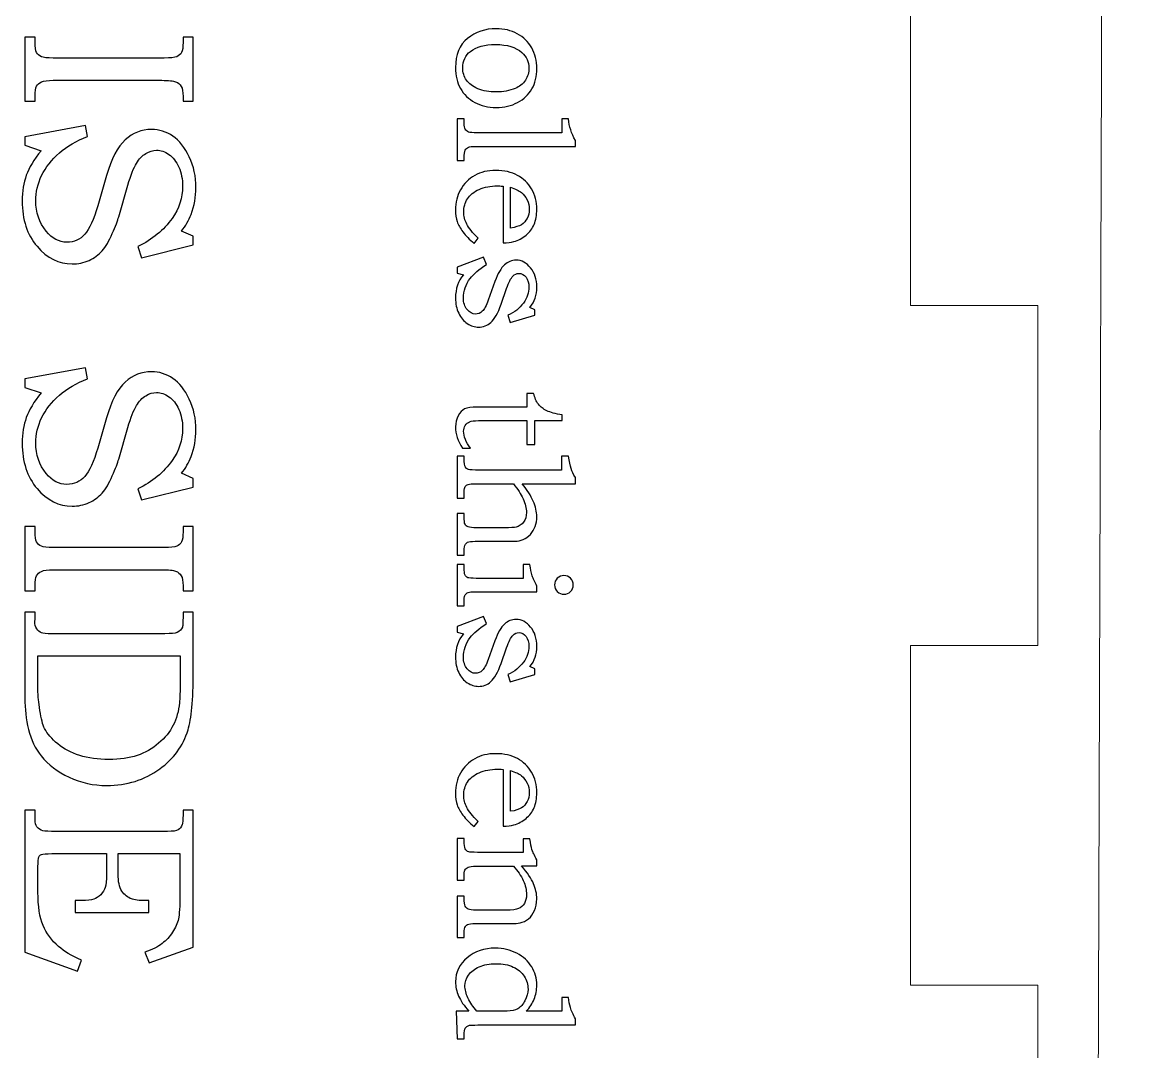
# Model space of a CAD drawing. Header units: inches. Extents: x -11.8 to 10.7, y -6 to 6.
# Drawn here: x 6.44 to 7.559, y -3.629 to -2.588 of the extents above; entities that cross this region are included whole.
import ezdxf

# ---------------------------------------------------------------- set-up
doc = ezdxf.new("R2010")
doc.units = ezdxf.units.IN
doc.header["$MEASUREMENT"] = 0
doc.layers.add('Layer 1', color=7, linetype='Continuous', plot=False)

msp = doc.modelspace()

# ---------------------------------------------------------------- linework, layer by layer
at = {"layer": 'Layer 1', "color": 250, "lineweight": 9}
msp.add_open_spline([(7.5593, 6), (7.5593, 6), (7.5207, -6), (7.5207, -6)], degree=3, dxfattribs=at)
at = {"layer": 'Layer 1', "lineweight": 9}
for points in [[(7.3383, -2.8744), (7.3383, -2.8744), (7.3383, -2.5309), (7.3383, -2.5309)], [(7.4671, -2.8744), (7.4671, -2.8744), (7.3383, -2.8744), (7.3383, -2.8744)], [(7.4671, -3.218), (7.4671, -3.218), (7.4671, -2.8744), (7.4671, -2.8744)], [(7.3383, -3.5616), (7.3383, -3.5616), (7.3383, -3.218), (7.3383, -3.218)], [(7.3383, -3.218), (7.3383, -3.218), (7.4671, -3.218), (7.4671, -3.218)], [(7.4671, -3.5616), (7.4671, -3.5616), (7.3383, -3.5616), (7.3383, -3.5616)], [(7.4671, -4.077), (7.4671, -4.077), (7.4671, -3.5616), (7.4671, -3.5616)]]:
    msp.add_open_spline(points, degree=3, dxfattribs=at)
at = {"layer": 'Layer 1', "color": 250}
for points, knots in [([(6.9606, -2.6346), (6.9606, -2.6425), (6.9589, -2.6494), (6.9556, -2.6552), (6.9523, -2.661), (6.9475, -2.6656), (6.9412, -2.6689), (6.9348, -2.6723), (6.9276, -2.674), (6.9195, -2.674), (6.9114, -2.674), (6.9042, -2.6722), (6.8979, -2.6688), (6.8915, -2.6654), (6.8867, -2.6607), (6.8834, -2.6548), (6.8801, -2.6489), (6.8784, -2.6418), (6.8784, -2.6336), (6.8784, -2.6205), (6.8825, -2.6107), (6.8906, -2.6041), (6.8988, -2.5976), (6.9084, -2.5943), (6.9195, -2.5943), (6.9275, -2.5943), (6.9346, -2.596), (6.9409, -2.5994), (6.9471, -2.6028), (6.952, -2.6076), (6.9554, -2.6137), (6.9588, -2.6199), (6.9606, -2.6268), (6.9606, -2.6346)], [0, 0, 0, 0, 0.090909, 0.090909, 0.090909, 0.181818, 0.181818, 0.181818, 0.272727, 0.272727, 0.272727, 0.363636, 0.363636, 0.363636, 0.454545, 0.454545, 0.454545, 0.545455, 0.545455, 0.545455, 0.636364, 0.636364, 0.636364, 0.727273, 0.727273, 0.727273, 0.818182, 0.818182, 0.818182, 0.909091, 0.909091, 0.909091, 1, 1, 1, 1]), ([(6.6132, -2.6027), (6.6132, -2.6027), (6.6132, -2.6677), (6.6132, -2.6677), (6.6132, -2.6677), (6.6029, -2.6677), (6.6029, -2.6677), (6.6029, -2.6677), (6.6029, -2.6627), (6.6029, -2.6627), (6.6029, -2.6581), (6.6023, -2.6546), (6.601, -2.6526), (6.5997, -2.6504), (6.5978, -2.6489), (6.5954, -2.6479), (6.593, -2.647), (6.5883, -2.6465), (6.5814, -2.6465), (6.5814, -2.6465), (6.4717, -2.6465), (6.4717, -2.6465), (6.4661, -2.6465), (6.4622, -2.647), (6.4598, -2.6481), (6.4575, -2.6491), (6.4558, -2.6506), (6.4548, -2.6525), (6.4537, -2.6544), (6.4532, -2.6578), (6.4532, -2.6627), (6.4532, -2.6627), (6.4532, -2.6677), (6.4532, -2.6677), (6.4532, -2.6677), (6.4429, -2.6677), (6.4429, -2.6677), (6.4429, -2.6677), (6.4429, -2.6027), (6.4429, -2.6027), (6.4429, -2.6027), (6.4532, -2.6027), (6.4532, -2.6027), (6.4532, -2.6027), (6.4532, -2.6081), (6.4532, -2.6081), (6.4532, -2.6129), (6.4537, -2.6163), (6.4548, -2.6183), (6.4559, -2.6203), (6.4575, -2.6217), (6.4596, -2.6226), (6.4617, -2.6235), (6.4657, -2.624), (6.4717, -2.624), (6.4717, -2.624), (6.5837, -2.624), (6.5837, -2.624), (6.59, -2.624), (6.5943, -2.6235), (6.5965, -2.6226), (6.5987, -2.6217), (6.6003, -2.6203), (6.6014, -2.6183), (6.6024, -2.6163), (6.6029, -2.6129), (6.6029, -2.6081), (6.6029, -2.6081), (6.6029, -2.6027), (6.6029, -2.6027), (6.6029, -2.6027), (6.6132, -2.6027), (6.6132, -2.6027)], [0, 0, 0, 0, 0.041667, 0.041667, 0.041667, 0.083333, 0.083333, 0.083333, 0.125, 0.125, 0.125, 0.166667, 0.166667, 0.166667, 0.208333, 0.208333, 0.208333, 0.25, 0.25, 0.25, 0.291667, 0.291667, 0.291667, 0.333333, 0.333333, 0.333333, 0.375, 0.375, 0.375, 0.416667, 0.416667, 0.416667, 0.458333, 0.458333, 0.458333, 0.5, 0.5, 0.5, 0.541667, 0.541667, 0.541667, 0.583333, 0.583333, 0.583333, 0.625, 0.625, 0.625, 0.666667, 0.666667, 0.666667, 0.708333, 0.708333, 0.708333, 0.75, 0.75, 0.75, 0.791667, 0.791667, 0.791667, 0.833333, 0.833333, 0.833333, 0.875, 0.875, 0.875, 0.916667, 0.916667, 0.916667, 0.958333, 0.958333, 0.958333, 1, 1, 1, 1]), ([(6.9527, -2.634), (6.9527, -2.6278), (6.9503, -2.6226), (6.9454, -2.6184), (6.9394, -2.613), (6.9306, -2.6103), (6.919, -2.6103), (6.9078, -2.6103), (6.8994, -2.6126), (6.8935, -2.6172), (6.8883, -2.6213), (6.8857, -2.6269), (6.8857, -2.634), (6.8857, -2.6386), (6.887, -2.6427), (6.8894, -2.6463), (6.8918, -2.6499), (6.8957, -2.6528), (6.901, -2.655), (6.9063, -2.6572), (6.9126, -2.6583), (6.9198, -2.6583), (6.9268, -2.6583), (6.9331, -2.6571), (6.9387, -2.6547), (6.9431, -2.6529), (6.9466, -2.6502), (6.949, -2.6465), (6.9515, -2.6428), (6.9527, -2.6386), (6.9527, -2.634)], [0, 0, 0, 0, 0.1, 0.1, 0.1, 0.2, 0.2, 0.2, 0.3, 0.3, 0.3, 0.4, 0.4, 0.4, 0.5, 0.5, 0.5, 0.6, 0.6, 0.6, 0.7, 0.7, 0.7, 0.8, 0.8, 0.8, 0.9, 0.9, 0.9, 1, 1, 1, 1]), ([(6.9859, -2.6856), (6.9859, -2.6856), (6.9927, -2.6856), (6.9927, -2.6856), (6.9933, -2.693), (6.9956, -2.7002), (6.9996, -2.7073), (6.9996, -2.7073), (6.9996, -2.7133), (6.9996, -2.7133), (6.9996, -2.7133), (6.8994, -2.7133), (6.8994, -2.7133), (6.8952, -2.7133), (6.8925, -2.7136), (6.8915, -2.7141), (6.8899, -2.7148), (6.8888, -2.7158), (6.8881, -2.7172), (6.8874, -2.7186), (6.8871, -2.7212), (6.8871, -2.725), (6.8871, -2.725), (6.8871, -2.7276), (6.8871, -2.7276), (6.8871, -2.7276), (6.8802, -2.7276), (6.8802, -2.7276), (6.8802, -2.7276), (6.8802, -2.6856), (6.8802, -2.6856), (6.8802, -2.6856), (6.8871, -2.6856), (6.8871, -2.6856), (6.8871, -2.6856), (6.8871, -2.6899), (6.8871, -2.6899), (6.8871, -2.6926), (6.8875, -2.6946), (6.8883, -2.6959), (6.8891, -2.6972), (6.8902, -2.6982), (6.8916, -2.6988), (6.893, -2.6993), (6.8958, -2.6996), (6.9001, -2.6996), (6.9001, -2.6996), (6.9859, -2.6996), (6.9859, -2.6996), (6.9859, -2.6996), (6.9859, -2.6856), (6.9859, -2.6856)], [0, 0, 0, 0, 0.058824, 0.058824, 0.058824, 0.117647, 0.117647, 0.117647, 0.176471, 0.176471, 0.176471, 0.235294, 0.235294, 0.235294, 0.294118, 0.294118, 0.294118, 0.352941, 0.352941, 0.352941, 0.411765, 0.411765, 0.411765, 0.470588, 0.470588, 0.470588, 0.529412, 0.529412, 0.529412, 0.588235, 0.588235, 0.588235, 0.647059, 0.647059, 0.647059, 0.705882, 0.705882, 0.705882, 0.764706, 0.764706, 0.764706, 0.823529, 0.823529, 0.823529, 0.882353, 0.882353, 0.882353, 0.941176, 0.941176, 0.941176, 1, 1, 1, 1]), ([(6.6132, -2.8041), (6.6132, -2.8041), (6.6132, -2.8129), (6.6132, -2.8129), (6.6132, -2.8129), (6.5607, -2.8259), (6.5607, -2.8259), (6.5607, -2.8259), (6.5572, -2.8147), (6.5572, -2.8147), (6.5718, -2.8075), (6.5834, -2.798), (6.5918, -2.7861), (6.5989, -2.7763), (6.6024, -2.7655), (6.6024, -2.7536), (6.6024, -2.7464), (6.6011, -2.74), (6.5986, -2.7343), (6.596, -2.7286), (6.5927, -2.7243), (6.5886, -2.7215), (6.5846, -2.7186), (6.5804, -2.7172), (6.5762, -2.7172), (6.5724, -2.7172), (6.5687, -2.7183), (6.5651, -2.7205), (6.5615, -2.7227), (6.5584, -2.726), (6.5557, -2.7305), (6.553, -2.735), (6.5501, -2.7424), (6.5471, -2.7526), (6.5471, -2.7526), (6.5379, -2.7845), (6.5379, -2.7845), (6.5368, -2.7884), (6.5346, -2.7941), (6.5313, -2.8015), (6.5281, -2.809), (6.5247, -2.8148), (6.521, -2.8189), (6.5174, -2.823), (6.513, -2.8263), (6.5078, -2.8286), (6.5025, -2.831), (6.4968, -2.8322), (6.4908, -2.8322), (6.4773, -2.8322), (6.4655, -2.8263), (6.4553, -2.8144), (6.4452, -2.8026), (6.4402, -2.7873), (6.4402, -2.7685), (6.4402, -2.7588), (6.4416, -2.7501), (6.4444, -2.7425), (6.4472, -2.7348), (6.4521, -2.7266), (6.4593, -2.7177), (6.4593, -2.7177), (6.4429, -2.7121), (6.4429, -2.7121), (6.4429, -2.7121), (6.4429, -2.7035), (6.4429, -2.7035), (6.4429, -2.7035), (6.5042, -2.6922), (6.5042, -2.6922), (6.5042, -2.6922), (6.5064, -2.7034), (6.5064, -2.7034), (6.4952, -2.7076), (6.4856, -2.7131), (6.4778, -2.72), (6.4699, -2.7269), (6.464, -2.7345), (6.4599, -2.7428), (6.4559, -2.7512), (6.4539, -2.7597), (6.4539, -2.7683), (6.4539, -2.7801), (6.4575, -2.7904), (6.4645, -2.7992), (6.4704, -2.8065), (6.4774, -2.8102), (6.4854, -2.8102), (6.4928, -2.8102), (6.4988, -2.8075), (6.5035, -2.8022), (6.5083, -2.7968), (6.5126, -2.7872), (6.5167, -2.7734), (6.5167, -2.7734), (6.5254, -2.7429), (6.5254, -2.7429), (6.5304, -2.7258), (6.5367, -2.7137), (6.5444, -2.7067), (6.5521, -2.6997), (6.561, -2.6962), (6.571, -2.6962), (6.5788, -2.6962), (6.586, -2.6985), (6.5926, -2.703), (6.5992, -2.7075), (6.6048, -2.7145), (6.6092, -2.724), (6.6137, -2.7334), (6.6159, -2.7438), (6.6159, -2.755), (6.6159, -2.7644), (6.6143, -2.7735), (6.611, -2.7821), (6.6087, -2.7882), (6.6055, -2.7938), (6.6012, -2.7989), (6.6012, -2.7989), (6.6132, -2.8041), (6.6132, -2.8041)], [0, 0, 0, 0, 0.025, 0.025, 0.025, 0.05, 0.05, 0.05, 0.075, 0.075, 0.075, 0.1, 0.1, 0.1, 0.125, 0.125, 0.125, 0.15, 0.15, 0.15, 0.175, 0.175, 0.175, 0.2, 0.2, 0.2, 0.225, 0.225, 0.225, 0.25, 0.25, 0.25, 0.275, 0.275, 0.275, 0.3, 0.3, 0.3, 0.325, 0.325, 0.325, 0.35, 0.35, 0.35, 0.375, 0.375, 0.375, 0.4, 0.4, 0.4, 0.425, 0.425, 0.425, 0.45, 0.45, 0.45, 0.475, 0.475, 0.475, 0.5, 0.5, 0.5, 0.525, 0.525, 0.525, 0.55, 0.55, 0.55, 0.575, 0.575, 0.575, 0.6, 0.6, 0.6, 0.625, 0.625, 0.625, 0.65, 0.65, 0.65, 0.675, 0.675, 0.675, 0.7, 0.7, 0.7, 0.725, 0.725, 0.725, 0.75, 0.75, 0.75, 0.775, 0.775, 0.775, 0.8, 0.8, 0.8, 0.825, 0.825, 0.825, 0.85, 0.85, 0.85, 0.875, 0.875, 0.875, 0.9, 0.9, 0.9, 0.925, 0.925, 0.925, 0.95, 0.95, 0.95, 0.975, 0.975, 0.975, 1, 1, 1, 1]), ([(6.9014, -2.8063), (6.9014, -2.8063), (6.8972, -2.8114), (6.8972, -2.8114), (6.8925, -2.8075), (6.8887, -2.8036), (6.8859, -2.7999), (6.8831, -2.7962), (6.8812, -2.7927), (6.8801, -2.7894), (6.879, -2.7861), (6.8784, -2.7822), (6.8784, -2.7778), (6.8784, -2.7698), (6.88, -2.763), (6.8833, -2.7574), (6.887, -2.751), (6.8919, -2.7461), (6.8979, -2.7427), (6.9039, -2.7393), (6.911, -2.7376), (6.9191, -2.7376), (6.9276, -2.7376), (6.935, -2.7393), (6.941, -2.7426), (6.9471, -2.7459), (6.9518, -2.7505), (6.9553, -2.7564), (6.9588, -2.7624), (6.9606, -2.7693), (6.9606, -2.7771), (6.9606, -2.7829), (6.9597, -2.7879), (6.9579, -2.7922), (6.9561, -2.7965), (6.9533, -2.8001), (6.9497, -2.8031), (6.9461, -2.8061), (6.9419, -2.8083), (6.9372, -2.8096), (6.9345, -2.8104), (6.9309, -2.8108), (6.9266, -2.8109), (6.9266, -2.8109), (6.9266, -2.7535), (6.9266, -2.7535), (6.9239, -2.7533), (6.9219, -2.7533), (6.9206, -2.7533), (6.9138, -2.7533), (6.9077, -2.7545), (6.9023, -2.7568), (6.897, -2.7592), (6.893, -2.7624), (6.8905, -2.7663), (6.888, -2.7702), (6.8867, -2.7747), (6.8867, -2.7797), (6.8867, -2.7839), (6.8877, -2.788), (6.8897, -2.7919), (6.8917, -2.7958), (6.8956, -2.8006), (6.9014, -2.8063)], [0, 0, 0, 0, 0.047619, 0.047619, 0.047619, 0.095238, 0.095238, 0.095238, 0.142857, 0.142857, 0.142857, 0.190476, 0.190476, 0.190476, 0.238095, 0.238095, 0.238095, 0.285714, 0.285714, 0.285714, 0.333333, 0.333333, 0.333333, 0.380952, 0.380952, 0.380952, 0.428571, 0.428571, 0.428571, 0.47619, 0.47619, 0.47619, 0.52381, 0.52381, 0.52381, 0.571429, 0.571429, 0.571429, 0.619048, 0.619048, 0.619048, 0.666667, 0.666667, 0.666667, 0.714286, 0.714286, 0.714286, 0.761905, 0.761905, 0.761905, 0.809524, 0.809524, 0.809524, 0.857143, 0.857143, 0.857143, 0.904762, 0.904762, 0.904762, 0.952381, 0.952381, 0.952381, 1, 1, 1, 1]), ([(6.9341, -2.7959), (6.939, -2.7951), (6.9427, -2.794), (6.9451, -2.7925), (6.9475, -2.791), (6.9494, -2.7889), (6.9508, -2.7861), (6.9522, -2.7834), (6.9529, -2.7803), (6.9529, -2.7769), (6.9529, -2.7735), (6.9522, -2.7703), (6.9508, -2.7673), (6.9494, -2.7643), (6.9474, -2.7619), (6.945, -2.7599), (6.9425, -2.7579), (6.9388, -2.7562), (6.9341, -2.7547), (6.9341, -2.7547), (6.9341, -2.7959), (6.9341, -2.7959)], [0, 0, 0, 0, 0.142857, 0.142857, 0.142857, 0.285714, 0.285714, 0.285714, 0.428571, 0.428571, 0.428571, 0.571429, 0.571429, 0.571429, 0.714286, 0.714286, 0.714286, 0.857143, 0.857143, 0.857143, 1, 1, 1, 1]), ([(6.9587, -2.8785), (6.9587, -2.8785), (6.9587, -2.8841), (6.9587, -2.8841), (6.9587, -2.8841), (6.9338, -2.8914), (6.9338, -2.8914), (6.9338, -2.8914), (6.9314, -2.8841), (6.9314, -2.8841), (6.938, -2.8812), (6.9432, -2.8771), (6.947, -2.8718), (6.9508, -2.8665), (6.9527, -2.8612), (6.9527, -2.8558), (6.9527, -2.8516), (6.9517, -2.8483), (6.9497, -2.8456), (6.9477, -2.8431), (6.9453, -2.8418), (6.9427, -2.8418), (6.9402, -2.8418), (6.9381, -2.8427), (6.9363, -2.8446), (6.9344, -2.8465), (6.9324, -2.8506), (6.93, -2.8571), (6.93, -2.8571), (6.9245, -2.873), (6.9245, -2.873), (6.9213, -2.8819), (6.9178, -2.888), (6.9142, -2.8913), (6.9106, -2.8945), (6.9064, -2.8961), (6.9017, -2.8961), (6.8978, -2.8961), (6.894, -2.8949), (6.8903, -2.8925), (6.8867, -2.8901), (6.8838, -2.8867), (6.8816, -2.8821), (6.8795, -2.8776), (6.8784, -2.8724), (6.8784, -2.8665), (6.8784, -2.8574), (6.881, -2.8496), (6.8863, -2.8431), (6.8863, -2.8431), (6.8802, -2.8414), (6.8802, -2.8414), (6.8802, -2.8414), (6.8802, -2.8356), (6.8802, -2.8356), (6.8802, -2.8356), (6.9068, -2.8254), (6.9068, -2.8254), (6.9068, -2.8254), (6.9097, -2.8328), (6.9097, -2.8328), (6.902, -2.8377), (6.8965, -2.8424), (6.8933, -2.8468), (6.8887, -2.8529), (6.8864, -2.8596), (6.8864, -2.8667), (6.8864, -2.8714), (6.8876, -2.8753), (6.8901, -2.8784), (6.8927, -2.8814), (6.8955, -2.8829), (6.8985, -2.8829), (6.9011, -2.8829), (6.9034, -2.882), (6.9055, -2.8801), (6.9075, -2.8781), (6.9095, -2.8744), (6.9115, -2.8688), (6.9115, -2.8688), (6.9183, -2.85), (6.9183, -2.85), (6.9212, -2.8419), (6.9244, -2.8363), (6.9279, -2.8331), (6.9313, -2.83), (6.9353, -2.8284), (6.9398, -2.8284), (6.9453, -2.8284), (6.9501, -2.831), (6.9543, -2.8361), (6.9585, -2.8412), (6.9606, -2.8477), (6.9606, -2.8556), (6.9606, -2.8597), (6.96, -2.8634), (6.959, -2.8667), (6.9579, -2.8699), (6.9561, -2.8731), (6.9537, -2.8763), (6.9537, -2.8763), (6.9587, -2.8785), (6.9587, -2.8785)], [0, 0, 0, 0, 0.029412, 0.029412, 0.029412, 0.058824, 0.058824, 0.058824, 0.088235, 0.088235, 0.088235, 0.117647, 0.117647, 0.117647, 0.147059, 0.147059, 0.147059, 0.176471, 0.176471, 0.176471, 0.205882, 0.205882, 0.205882, 0.235294, 0.235294, 0.235294, 0.264706, 0.264706, 0.264706, 0.294118, 0.294118, 0.294118, 0.323529, 0.323529, 0.323529, 0.352941, 0.352941, 0.352941, 0.382353, 0.382353, 0.382353, 0.411765, 0.411765, 0.411765, 0.441176, 0.441176, 0.441176, 0.470588, 0.470588, 0.470588, 0.5, 0.5, 0.5, 0.529412, 0.529412, 0.529412, 0.558824, 0.558824, 0.558824, 0.588235, 0.588235, 0.588235, 0.617647, 0.617647, 0.617647, 0.647059, 0.647059, 0.647059, 0.676471, 0.676471, 0.676471, 0.705882, 0.705882, 0.705882, 0.735294, 0.735294, 0.735294, 0.764706, 0.764706, 0.764706, 0.794118, 0.794118, 0.794118, 0.823529, 0.823529, 0.823529, 0.852941, 0.852941, 0.852941, 0.882353, 0.882353, 0.882353, 0.911765, 0.911765, 0.911765, 0.941176, 0.941176, 0.941176, 0.970588, 0.970588, 0.970588, 1, 1, 1, 1]), ([(6.6132, -3.0491), (6.6132, -3.0491), (6.6132, -3.0579), (6.6132, -3.0579), (6.6132, -3.0579), (6.5607, -3.0709), (6.5607, -3.0709), (6.5607, -3.0709), (6.5572, -3.0597), (6.5572, -3.0597), (6.5718, -3.0525), (6.5834, -3.043), (6.5918, -3.0311), (6.5989, -3.0213), (6.6024, -3.0105), (6.6024, -2.9986), (6.6024, -2.9914), (6.6011, -2.985), (6.5986, -2.9793), (6.596, -2.9736), (6.5927, -2.9693), (6.5886, -2.9665), (6.5846, -2.9636), (6.5804, -2.9622), (6.5762, -2.9622), (6.5724, -2.9622), (6.5687, -2.9633), (6.5651, -2.9655), (6.5615, -2.9677), (6.5584, -2.971), (6.5557, -2.9755), (6.553, -2.98), (6.5501, -2.9874), (6.5471, -2.9976), (6.5471, -2.9976), (6.5379, -3.0295), (6.5379, -3.0295), (6.5368, -3.0334), (6.5346, -3.0391), (6.5313, -3.0465), (6.5281, -3.054), (6.5247, -3.0598), (6.521, -3.0639), (6.5174, -3.068), (6.513, -3.0713), (6.5078, -3.0736), (6.5025, -3.076), (6.4968, -3.0772), (6.4908, -3.0772), (6.4773, -3.0772), (6.4655, -3.0713), (6.4553, -3.0594), (6.4452, -3.0476), (6.4402, -3.0323), (6.4402, -3.0135), (6.4402, -3.0038), (6.4416, -2.9951), (6.4444, -2.9875), (6.4472, -2.9798), (6.4521, -2.9716), (6.4593, -2.9627), (6.4593, -2.9627), (6.4429, -2.9571), (6.4429, -2.9571), (6.4429, -2.9571), (6.4429, -2.9485), (6.4429, -2.9485), (6.4429, -2.9485), (6.5042, -2.9372), (6.5042, -2.9372), (6.5042, -2.9372), (6.5064, -2.9484), (6.5064, -2.9484), (6.4952, -2.9526), (6.4856, -2.9581), (6.4778, -2.965), (6.4699, -2.9719), (6.464, -2.9795), (6.4599, -2.9878), (6.4559, -2.9962), (6.4539, -3.0047), (6.4539, -3.0133), (6.4539, -3.0251), (6.4575, -3.0354), (6.4645, -3.0442), (6.4704, -3.0515), (6.4774, -3.0552), (6.4854, -3.0552), (6.4928, -3.0552), (6.4988, -3.0525), (6.5035, -3.0472), (6.5083, -3.0418), (6.5126, -3.0322), (6.5167, -3.0184), (6.5167, -3.0184), (6.5254, -2.9879), (6.5254, -2.9879), (6.5304, -2.9708), (6.5367, -2.9587), (6.5444, -2.9517), (6.5521, -2.9447), (6.561, -2.9412), (6.571, -2.9412), (6.5788, -2.9412), (6.586, -2.9435), (6.5926, -2.948), (6.5992, -2.9525), (6.6048, -2.9595), (6.6092, -2.969), (6.6137, -2.9784), (6.6159, -2.9888), (6.6159, -3), (6.6159, -3.0094), (6.6143, -3.0185), (6.611, -3.0271), (6.6087, -3.0332), (6.6055, -3.0388), (6.6012, -3.0439), (6.6012, -3.0439), (6.6132, -3.0491), (6.6132, -3.0491)], [0, 0, 0, 0, 0.025, 0.025, 0.025, 0.05, 0.05, 0.05, 0.075, 0.075, 0.075, 0.1, 0.1, 0.1, 0.125, 0.125, 0.125, 0.15, 0.15, 0.15, 0.175, 0.175, 0.175, 0.2, 0.2, 0.2, 0.225, 0.225, 0.225, 0.25, 0.25, 0.25, 0.275, 0.275, 0.275, 0.3, 0.3, 0.3, 0.325, 0.325, 0.325, 0.35, 0.35, 0.35, 0.375, 0.375, 0.375, 0.4, 0.4, 0.4, 0.425, 0.425, 0.425, 0.45, 0.45, 0.45, 0.475, 0.475, 0.475, 0.5, 0.5, 0.5, 0.525, 0.525, 0.525, 0.55, 0.55, 0.55, 0.575, 0.575, 0.575, 0.6, 0.6, 0.6, 0.625, 0.625, 0.625, 0.65, 0.65, 0.65, 0.675, 0.675, 0.675, 0.7, 0.7, 0.7, 0.725, 0.725, 0.725, 0.75, 0.75, 0.75, 0.775, 0.775, 0.775, 0.8, 0.8, 0.8, 0.825, 0.825, 0.825, 0.85, 0.85, 0.85, 0.875, 0.875, 0.875, 0.9, 0.9, 0.9, 0.925, 0.925, 0.925, 0.95, 0.95, 0.95, 0.975, 0.975, 0.975, 1, 1, 1, 1]), ([(6.9864, -2.9849), (6.9864, -2.9849), (6.9864, -2.9907), (6.9864, -2.9907), (6.9864, -2.9907), (6.9587, -2.9907), (6.9587, -2.9907), (6.9587, -2.9907), (6.9587, -3.0149), (6.9587, -3.0149), (6.9587, -3.0149), (6.9506, -3.0149), (6.9506, -3.0149), (6.9506, -3.0149), (6.9506, -2.9907), (6.9506, -2.9907), (6.9506, -2.9907), (6.9016, -2.9907), (6.9016, -2.9907), (6.8974, -2.9907), (6.8945, -2.9911), (6.8926, -2.9918), (6.8909, -2.9926), (6.8894, -2.9938), (6.8883, -2.9956), (6.8871, -2.9973), (6.8866, -2.9993), (6.8866, -3.0015), (6.8866, -3.0066), (6.8889, -3.0123), (6.8936, -3.0186), (6.8936, -3.0186), (6.8856, -3.0186), (6.8856, -3.0186), (6.8808, -3.0115), (6.8784, -3.0042), (6.8784, -2.997), (6.8784, -2.9928), (6.8793, -2.9891), (6.8811, -2.9858), (6.883, -2.9824), (6.8852, -2.9801), (6.8876, -2.9789), (6.8901, -2.9777), (6.8945, -2.9771), (6.9006, -2.9771), (6.9006, -2.9771), (6.9506, -2.9771), (6.9506, -2.9771), (6.9506, -2.9771), (6.9506, -2.9631), (6.9506, -2.9631), (6.9506, -2.9631), (6.9574, -2.9631), (6.9574, -2.9631), (6.9585, -2.9676), (6.9601, -2.9712), (6.9622, -2.974), (6.9644, -2.9768), (6.9672, -2.979), (6.9707, -2.9807), (6.9742, -2.9824), (6.9794, -2.9838), (6.9864, -2.9849)], [0, 0, 0, 0, 0.047619, 0.047619, 0.047619, 0.095238, 0.095238, 0.095238, 0.142857, 0.142857, 0.142857, 0.190476, 0.190476, 0.190476, 0.238095, 0.238095, 0.238095, 0.285714, 0.285714, 0.285714, 0.333333, 0.333333, 0.333333, 0.380952, 0.380952, 0.380952, 0.428571, 0.428571, 0.428571, 0.47619, 0.47619, 0.47619, 0.52381, 0.52381, 0.52381, 0.571429, 0.571429, 0.571429, 0.619048, 0.619048, 0.619048, 0.666667, 0.666667, 0.666667, 0.714286, 0.714286, 0.714286, 0.761905, 0.761905, 0.761905, 0.809524, 0.809524, 0.809524, 0.857143, 0.857143, 0.857143, 0.904762, 0.904762, 0.904762, 0.952381, 0.952381, 0.952381, 1, 1, 1, 1]), ([(6.9857, -3.0267), (6.9857, -3.0267), (6.9927, -3.0267), (6.9927, -3.0267), (6.9934, -3.032), (6.9943, -3.0361), (6.9952, -3.0391), (6.9961, -3.042), (6.9976, -3.0451), (6.9996, -3.0483), (6.9996, -3.0483), (6.9996, -3.0547), (6.9996, -3.0547), (6.9996, -3.0547), (6.9458, -3.0547), (6.9458, -3.0547), (6.9509, -3.0608), (6.9546, -3.0666), (6.957, -3.0721), (6.9594, -3.0776), (6.9606, -3.0828), (6.9606, -3.0878), (6.9606, -3.095), (6.9584, -3.101), (6.9541, -3.1057), (6.9497, -3.1104), (6.9445, -3.1127), (6.9383, -3.1127), (6.9383, -3.1127), (6.8984, -3.1127), (6.8984, -3.1127), (6.8944, -3.1127), (6.8918, -3.113), (6.8906, -3.1136), (6.8894, -3.1143), (6.8885, -3.1153), (6.8879, -3.1168), (6.8873, -3.1183), (6.8871, -3.1216), (6.8871, -3.1267), (6.8871, -3.1267), (6.8802, -3.1267), (6.8802, -3.1267), (6.8802, -3.1267), (6.8802, -3.0845), (6.8802, -3.0845), (6.8802, -3.0845), (6.8871, -3.0845), (6.8871, -3.0845), (6.8871, -3.0845), (6.8871, -3.0876), (6.8871, -3.0876), (6.8871, -3.0916), (6.8874, -3.0942), (6.888, -3.0955), (6.8886, -3.0967), (6.8897, -3.0976), (6.8911, -3.0982), (6.8926, -3.0988), (6.8955, -3.099), (6.9001, -3.099), (6.9001, -3.099), (6.9277, -3.099), (6.9277, -3.099), (6.9339, -3.099), (6.9378, -3.0988), (6.9397, -3.0984), (6.9428, -3.0976), (6.9453, -3.0959), (6.9472, -3.0934), (6.9491, -3.0908), (6.9501, -3.0876), (6.9501, -3.0836), (6.9501, -3.0792), (6.949, -3.0746), (6.9468, -3.0697), (6.9446, -3.0649), (6.9413, -3.0599), (6.9369, -3.0547), (6.9369, -3.0547), (6.8962, -3.0547), (6.8962, -3.0547), (6.8932, -3.0547), (6.8911, -3.055), (6.8901, -3.0555), (6.8891, -3.0561), (6.8883, -3.057), (6.8878, -3.0582), (6.8873, -3.0595), (6.8871, -3.062), (6.8871, -3.0657), (6.8871, -3.0657), (6.8871, -3.069), (6.8871, -3.069), (6.8871, -3.069), (6.8802, -3.069), (6.8802, -3.069), (6.8802, -3.069), (6.8802, -3.0267), (6.8802, -3.0267), (6.8802, -3.0267), (6.8871, -3.0267), (6.8871, -3.0267), (6.8871, -3.0267), (6.8871, -3.0292), (6.8871, -3.0292), (6.8871, -3.0332), (6.8876, -3.0361), (6.8885, -3.0379), (6.889, -3.0389), (6.89, -3.0396), (6.8914, -3.04), (6.8928, -3.0405), (6.8967, -3.0407), (6.9031, -3.0407), (6.9031, -3.0407), (6.9857, -3.0407), (6.9857, -3.0407), (6.9857, -3.0407), (6.9857, -3.0267), (6.9857, -3.0267)], [0, 0, 0, 0, 0.025, 0.025, 0.025, 0.05, 0.05, 0.05, 0.075, 0.075, 0.075, 0.1, 0.1, 0.1, 0.125, 0.125, 0.125, 0.15, 0.15, 0.15, 0.175, 0.175, 0.175, 0.2, 0.2, 0.2, 0.225, 0.225, 0.225, 0.25, 0.25, 0.25, 0.275, 0.275, 0.275, 0.3, 0.3, 0.3, 0.325, 0.325, 0.325, 0.35, 0.35, 0.35, 0.375, 0.375, 0.375, 0.4, 0.4, 0.4, 0.425, 0.425, 0.425, 0.45, 0.45, 0.45, 0.475, 0.475, 0.475, 0.5, 0.5, 0.5, 0.525, 0.525, 0.525, 0.55, 0.55, 0.55, 0.575, 0.575, 0.575, 0.6, 0.6, 0.6, 0.625, 0.625, 0.625, 0.65, 0.65, 0.65, 0.675, 0.675, 0.675, 0.7, 0.7, 0.7, 0.725, 0.725, 0.725, 0.75, 0.75, 0.75, 0.775, 0.775, 0.775, 0.8, 0.8, 0.8, 0.825, 0.825, 0.825, 0.85, 0.85, 0.85, 0.875, 0.875, 0.875, 0.9, 0.9, 0.9, 0.925, 0.925, 0.925, 0.95, 0.95, 0.95, 0.975, 0.975, 0.975, 1, 1, 1, 1]), ([(6.6132, -3.0977), (6.6132, -3.0977), (6.6132, -3.1627), (6.6132, -3.1627), (6.6132, -3.1627), (6.6029, -3.1627), (6.6029, -3.1627), (6.6029, -3.1627), (6.6029, -3.1577), (6.6029, -3.1577), (6.6029, -3.1531), (6.6023, -3.1496), (6.601, -3.1476), (6.5997, -3.1454), (6.5978, -3.1439), (6.5954, -3.1429), (6.593, -3.142), (6.5883, -3.1415), (6.5814, -3.1415), (6.5814, -3.1415), (6.4717, -3.1415), (6.4717, -3.1415), (6.4661, -3.1415), (6.4622, -3.142), (6.4598, -3.1431), (6.4575, -3.1441), (6.4558, -3.1456), (6.4548, -3.1475), (6.4537, -3.1494), (6.4532, -3.1528), (6.4532, -3.1577), (6.4532, -3.1577), (6.4532, -3.1627), (6.4532, -3.1627), (6.4532, -3.1627), (6.4429, -3.1627), (6.4429, -3.1627), (6.4429, -3.1627), (6.4429, -3.0977), (6.4429, -3.0977), (6.4429, -3.0977), (6.4532, -3.0977), (6.4532, -3.0977), (6.4532, -3.0977), (6.4532, -3.1031), (6.4532, -3.1031), (6.4532, -3.1079), (6.4537, -3.1113), (6.4548, -3.1133), (6.4559, -3.1153), (6.4575, -3.1167), (6.4596, -3.1176), (6.4617, -3.1185), (6.4657, -3.119), (6.4717, -3.119), (6.4717, -3.119), (6.5837, -3.119), (6.5837, -3.119), (6.59, -3.119), (6.5943, -3.1185), (6.5965, -3.1176), (6.5987, -3.1167), (6.6003, -3.1153), (6.6014, -3.1133), (6.6024, -3.1113), (6.6029, -3.1079), (6.6029, -3.1031), (6.6029, -3.1031), (6.6029, -3.0977), (6.6029, -3.0977), (6.6029, -3.0977), (6.6132, -3.0977), (6.6132, -3.0977)], [0, 0, 0, 0, 0.041667, 0.041667, 0.041667, 0.083333, 0.083333, 0.083333, 0.125, 0.125, 0.125, 0.166667, 0.166667, 0.166667, 0.208333, 0.208333, 0.208333, 0.25, 0.25, 0.25, 0.291667, 0.291667, 0.291667, 0.333333, 0.333333, 0.333333, 0.375, 0.375, 0.375, 0.416667, 0.416667, 0.416667, 0.458333, 0.458333, 0.458333, 0.5, 0.5, 0.5, 0.541667, 0.541667, 0.541667, 0.583333, 0.583333, 0.583333, 0.625, 0.625, 0.625, 0.666667, 0.666667, 0.666667, 0.708333, 0.708333, 0.708333, 0.75, 0.75, 0.75, 0.791667, 0.791667, 0.791667, 0.833333, 0.833333, 0.833333, 0.875, 0.875, 0.875, 0.916667, 0.916667, 0.916667, 0.958333, 0.958333, 0.958333, 1, 1, 1, 1]), ([(6.9469, -3.1362), (6.9469, -3.1362), (6.9537, -3.1362), (6.9537, -3.1362), (6.9543, -3.1407), (6.955, -3.1445), (6.956, -3.1475), (6.957, -3.1506), (6.9585, -3.1541), (6.9606, -3.158), (6.9606, -3.158), (6.9606, -3.1639), (6.9606, -3.1639), (6.9606, -3.1639), (6.8954, -3.1639), (6.8954, -3.1639), (6.8931, -3.1639), (6.8914, -3.1642), (6.8903, -3.1649), (6.8892, -3.1655), (6.8883, -3.1665), (6.8878, -3.1676), (6.8873, -3.1688), (6.8871, -3.1709), (6.8871, -3.174), (6.8871, -3.174), (6.8871, -3.1779), (6.8871, -3.1779), (6.8871, -3.1779), (6.8802, -3.1779), (6.8802, -3.1779), (6.8802, -3.1779), (6.8802, -3.1362), (6.8802, -3.1362), (6.8802, -3.1362), (6.8871, -3.1362), (6.8871, -3.1362), (6.8871, -3.1362), (6.8871, -3.1395), (6.8871, -3.1395), (6.8871, -3.1432), (6.8874, -3.1456), (6.888, -3.1468), (6.8887, -3.1481), (6.8896, -3.149), (6.8908, -3.1495), (6.892, -3.15), (6.8948, -3.1502), (6.8992, -3.1502), (6.8992, -3.1502), (6.9469, -3.1502), (6.9469, -3.1502), (6.9469, -3.1502), (6.9469, -3.1362), (6.9469, -3.1362)], [0, 0, 0, 0, 0.055556, 0.055556, 0.055556, 0.111111, 0.111111, 0.111111, 0.166667, 0.166667, 0.166667, 0.222222, 0.222222, 0.222222, 0.277778, 0.277778, 0.277778, 0.333333, 0.333333, 0.333333, 0.388889, 0.388889, 0.388889, 0.444444, 0.444444, 0.444444, 0.5, 0.5, 0.5, 0.555556, 0.555556, 0.555556, 0.611111, 0.611111, 0.611111, 0.666667, 0.666667, 0.666667, 0.722222, 0.722222, 0.722222, 0.777778, 0.777778, 0.777778, 0.833333, 0.833333, 0.833333, 0.888889, 0.888889, 0.888889, 0.944444, 0.944444, 0.944444, 1, 1, 1, 1]), ([(6.9974, -3.1568), (6.9974, -3.1594), (6.9965, -3.1616), (6.9947, -3.1635), (6.9928, -3.1653), (6.9906, -3.1662), (6.988, -3.1662), (6.9854, -3.1662), (6.9832, -3.1653), (6.9813, -3.1635), (6.9795, -3.1616), (6.9786, -3.1594), (6.9786, -3.1568), (6.9786, -3.1542), (6.9795, -3.152), (6.9813, -3.1501), (6.9832, -3.1483), (6.9854, -3.1474), (6.988, -3.1474), (6.9906, -3.1474), (6.9928, -3.1483), (6.9947, -3.1501), (6.9965, -3.152), (6.9974, -3.1542), (6.9974, -3.1568)], [0, 0, 0, 0, 0.125, 0.125, 0.125, 0.25, 0.25, 0.25, 0.375, 0.375, 0.375, 0.5, 0.5, 0.5, 0.625, 0.625, 0.625, 0.75, 0.75, 0.75, 0.875, 0.875, 0.875, 1, 1, 1, 1]), ([(6.6029, -3.1844), (6.6029, -3.1844), (6.6132, -3.1844), (6.6132, -3.1844), (6.6132, -3.1844), (6.6132, -3.2453), (6.6132, -3.2453), (6.6132, -3.2731), (6.6114, -3.2925), (6.6079, -3.3035), (6.6028, -3.3197), (6.5933, -3.3328), (6.5793, -3.3429), (6.5638, -3.3541), (6.546, -3.3597), (6.5259, -3.3597), (6.5123, -3.3597), (6.4995, -3.3569), (6.4878, -3.3514), (6.476, -3.3459), (6.4665, -3.3387), (6.4594, -3.3298), (6.4534, -3.3223), (6.4491, -3.3134), (6.4466, -3.303), (6.4442, -3.2926), (6.4429, -3.2821), (6.4429, -3.2715), (6.4429, -3.2715), (6.4429, -3.1844), (6.4429, -3.1844), (6.4429, -3.1844), (6.4532, -3.1844), (6.4532, -3.1844), (6.4532, -3.1844), (6.4532, -3.1915), (6.4532, -3.1915), (6.4532, -3.1915), (6.453, -3.1938), (6.453, -3.1938), (6.453, -3.1968), (6.4537, -3.1993), (6.4549, -3.2012), (6.4561, -3.2031), (6.4577, -3.2045), (6.4597, -3.2053), (6.4613, -3.2059), (6.4648, -3.2062), (6.4704, -3.2062), (6.4704, -3.2062), (6.5844, -3.2062), (6.5844, -3.2062), (6.5909, -3.2062), (6.595, -3.2058), (6.5969, -3.205), (6.5995, -3.2038), (6.6012, -3.202), (6.6022, -3.1995), (6.6027, -3.198), (6.6029, -3.193), (6.6029, -3.1844)], [0, 0, 0, 0, 0.05, 0.05, 0.05, 0.1, 0.1, 0.1, 0.15, 0.15, 0.15, 0.2, 0.2, 0.2, 0.25, 0.25, 0.25, 0.3, 0.3, 0.3, 0.35, 0.35, 0.35, 0.4, 0.4, 0.4, 0.45, 0.45, 0.45, 0.5, 0.5, 0.5, 0.55, 0.55, 0.55, 0.6, 0.6, 0.6, 0.65, 0.65, 0.65, 0.7, 0.7, 0.7, 0.75, 0.75, 0.75, 0.8, 0.8, 0.8, 0.85, 0.85, 0.85, 0.9, 0.9, 0.9, 0.95, 0.95, 0.95, 1, 1, 1, 1]), ([(6.9587, -3.2417), (6.9587, -3.2417), (6.9587, -3.2474), (6.9587, -3.2474), (6.9587, -3.2474), (6.9338, -3.2547), (6.9338, -3.2547), (6.9338, -3.2547), (6.9314, -3.2474), (6.9314, -3.2474), (6.938, -3.2445), (6.9432, -3.2403), (6.947, -3.2351), (6.9508, -3.2298), (6.9527, -3.2245), (6.9527, -3.2191), (6.9527, -3.2149), (6.9517, -3.2115), (6.9497, -3.2089), (6.9477, -3.2063), (6.9453, -3.205), (6.9427, -3.205), (6.9402, -3.205), (6.9381, -3.206), (6.9363, -3.2079), (6.9344, -3.2097), (6.9324, -3.2139), (6.93, -3.2203), (6.93, -3.2203), (6.9245, -3.2362), (6.9245, -3.2362), (6.9213, -3.2452), (6.9178, -3.2513), (6.9142, -3.2546), (6.9106, -3.2578), (6.9064, -3.2594), (6.9017, -3.2594), (6.8978, -3.2594), (6.894, -3.2582), (6.8903, -3.2558), (6.8867, -3.2534), (6.8838, -3.25), (6.8816, -3.2454), (6.8795, -3.2409), (6.8784, -3.2357), (6.8784, -3.2298), (6.8784, -3.2207), (6.881, -3.2129), (6.8863, -3.2064), (6.8863, -3.2064), (6.8802, -3.2047), (6.8802, -3.2047), (6.8802, -3.2047), (6.8802, -3.1988), (6.8802, -3.1988), (6.8802, -3.1988), (6.9068, -3.1887), (6.9068, -3.1887), (6.9068, -3.1887), (6.9097, -3.196), (6.9097, -3.196), (6.902, -3.201), (6.8965, -3.2056), (6.8933, -3.2101), (6.8887, -3.2162), (6.8864, -3.2228), (6.8864, -3.23), (6.8864, -3.2347), (6.8876, -3.2386), (6.8901, -3.2416), (6.8927, -3.2447), (6.8955, -3.2462), (6.8985, -3.2462), (6.9011, -3.2462), (6.9034, -3.2453), (6.9055, -3.2433), (6.9075, -3.2414), (6.9095, -3.2376), (6.9115, -3.2321), (6.9115, -3.2321), (6.9183, -3.2133), (6.9183, -3.2133), (6.9212, -3.2052), (6.9244, -3.1996), (6.9279, -3.1964), (6.9313, -3.1933), (6.9353, -3.1917), (6.9398, -3.1917), (6.9453, -3.1917), (6.9501, -3.1943), (6.9543, -3.1994), (6.9585, -3.2045), (6.9606, -3.211), (6.9606, -3.2189), (6.9606, -3.223), (6.96, -3.2267), (6.959, -3.23), (6.9579, -3.2332), (6.9561, -3.2364), (6.9537, -3.2395), (6.9537, -3.2395), (6.9587, -3.2417), (6.9587, -3.2417)], [0, 0, 0, 0, 0.029412, 0.029412, 0.029412, 0.058824, 0.058824, 0.058824, 0.088235, 0.088235, 0.088235, 0.117647, 0.117647, 0.117647, 0.147059, 0.147059, 0.147059, 0.176471, 0.176471, 0.176471, 0.205882, 0.205882, 0.205882, 0.235294, 0.235294, 0.235294, 0.264706, 0.264706, 0.264706, 0.294118, 0.294118, 0.294118, 0.323529, 0.323529, 0.323529, 0.352941, 0.352941, 0.352941, 0.382353, 0.382353, 0.382353, 0.411765, 0.411765, 0.411765, 0.441176, 0.441176, 0.441176, 0.470588, 0.470588, 0.470588, 0.5, 0.5, 0.5, 0.529412, 0.529412, 0.529412, 0.558824, 0.558824, 0.558824, 0.588235, 0.588235, 0.588235, 0.617647, 0.617647, 0.617647, 0.647059, 0.647059, 0.647059, 0.676471, 0.676471, 0.676471, 0.705882, 0.705882, 0.705882, 0.735294, 0.735294, 0.735294, 0.764706, 0.764706, 0.764706, 0.794118, 0.794118, 0.794118, 0.823529, 0.823529, 0.823529, 0.852941, 0.852941, 0.852941, 0.882353, 0.882353, 0.882353, 0.911765, 0.911765, 0.911765, 0.941176, 0.941176, 0.941176, 0.970588, 0.970588, 0.970588, 1, 1, 1, 1]), ([(6.4562, -3.2287), (6.4562, -3.2287), (6.4562, -3.2655), (6.4562, -3.2655), (6.4562, -3.2692), (6.4568, -3.2753), (6.4581, -3.2838), (6.4594, -3.2923), (6.461, -3.2984), (6.4629, -3.302), (6.4657, -3.3074), (6.4701, -3.3126), (6.4763, -3.3177), (6.4824, -3.3227), (6.4898, -3.3266), (6.4984, -3.3293), (6.507, -3.332), (6.5168, -3.3334), (6.5279, -3.3334), (6.5388, -3.3334), (6.5484, -3.332), (6.5565, -3.3293), (6.5645, -3.3266), (6.5718, -3.3225), (6.5782, -3.317), (6.5846, -3.3115), (6.5895, -3.3054), (6.5929, -3.2987), (6.5963, -3.292), (6.5984, -3.2845), (6.5993, -3.2762), (6.5997, -3.2717), (6.5999, -3.2642), (6.5999, -3.2537), (6.5999, -3.2537), (6.5999, -3.2287), (6.5999, -3.2287), (6.5999, -3.2287), (6.4562, -3.2287), (6.4562, -3.2287)], [0, 0, 0, 0, 0.076923, 0.076923, 0.076923, 0.153846, 0.153846, 0.153846, 0.230769, 0.230769, 0.230769, 0.307692, 0.307692, 0.307692, 0.384615, 0.384615, 0.384615, 0.461538, 0.461538, 0.461538, 0.538462, 0.538462, 0.538462, 0.615385, 0.615385, 0.615385, 0.692308, 0.692308, 0.692308, 0.769231, 0.769231, 0.769231, 0.846154, 0.846154, 0.846154, 0.923077, 0.923077, 0.923077, 1, 1, 1, 1]), ([(6.9014, -3.3962), (6.9014, -3.3962), (6.8972, -3.4013), (6.8972, -3.4013), (6.8925, -3.3974), (6.8887, -3.3935), (6.8859, -3.3898), (6.8831, -3.3861), (6.8812, -3.3826), (6.8801, -3.3793), (6.879, -3.376), (6.8784, -3.3721), (6.8784, -3.3677), (6.8784, -3.3597), (6.88, -3.3529), (6.8833, -3.3473), (6.887, -3.341), (6.8919, -3.336), (6.8979, -3.3326), (6.9039, -3.3292), (6.911, -3.3275), (6.9191, -3.3275), (6.9276, -3.3275), (6.935, -3.3292), (6.941, -3.3325), (6.9471, -3.3358), (6.9518, -3.3404), (6.9553, -3.3463), (6.9588, -3.3523), (6.9606, -3.3592), (6.9606, -3.367), (6.9606, -3.3728), (6.9597, -3.3778), (6.9579, -3.3821), (6.9561, -3.3864), (6.9533, -3.39), (6.9497, -3.393), (6.9461, -3.396), (6.9419, -3.3982), (6.9372, -3.3995), (6.9345, -3.4003), (6.9309, -3.4007), (6.9266, -3.4008), (6.9266, -3.4008), (6.9266, -3.3434), (6.9266, -3.3434), (6.9239, -3.3433), (6.9219, -3.3432), (6.9206, -3.3432), (6.9138, -3.3432), (6.9077, -3.3444), (6.9023, -3.3468), (6.897, -3.3491), (6.893, -3.3523), (6.8905, -3.3562), (6.888, -3.3601), (6.8867, -3.3646), (6.8867, -3.3696), (6.8867, -3.3738), (6.8877, -3.3779), (6.8897, -3.3818), (6.8917, -3.3858), (6.8956, -3.3905), (6.9014, -3.3962)], [0, 0, 0, 0, 0.047619, 0.047619, 0.047619, 0.095238, 0.095238, 0.095238, 0.142857, 0.142857, 0.142857, 0.190476, 0.190476, 0.190476, 0.238095, 0.238095, 0.238095, 0.285714, 0.285714, 0.285714, 0.333333, 0.333333, 0.333333, 0.380952, 0.380952, 0.380952, 0.428571, 0.428571, 0.428571, 0.47619, 0.47619, 0.47619, 0.52381, 0.52381, 0.52381, 0.571429, 0.571429, 0.571429, 0.619048, 0.619048, 0.619048, 0.666667, 0.666667, 0.666667, 0.714286, 0.714286, 0.714286, 0.761905, 0.761905, 0.761905, 0.809524, 0.809524, 0.809524, 0.857143, 0.857143, 0.857143, 0.904762, 0.904762, 0.904762, 0.952381, 0.952381, 0.952381, 1, 1, 1, 1]), ([(6.9341, -3.3858), (6.939, -3.385), (6.9427, -3.3839), (6.9451, -3.3824), (6.9475, -3.3809), (6.9494, -3.3788), (6.9508, -3.376), (6.9522, -3.3733), (6.9529, -3.3702), (6.9529, -3.3668), (6.9529, -3.3634), (6.9522, -3.3602), (6.9508, -3.3572), (6.9494, -3.3543), (6.9474, -3.3518), (6.945, -3.3498), (6.9425, -3.3478), (6.9388, -3.3461), (6.9341, -3.3446), (6.9341, -3.3446), (6.9341, -3.3858), (6.9341, -3.3858)], [0, 0, 0, 0, 0.142857, 0.142857, 0.142857, 0.285714, 0.285714, 0.285714, 0.428571, 0.428571, 0.428571, 0.571429, 0.571429, 0.571429, 0.714286, 0.714286, 0.714286, 0.857143, 0.857143, 0.857143, 1, 1, 1, 1]), ([(6.6132, -3.3846), (6.6132, -3.3846), (6.6132, -3.5231), (6.6132, -3.5231), (6.6132, -3.5231), (6.5685, -3.5391), (6.5685, -3.5391), (6.5685, -3.5391), (6.5644, -3.5284), (6.5644, -3.5284), (6.5718, -3.5257), (6.5775, -3.5228), (6.5817, -3.5195), (6.5859, -3.5164), (6.5894, -3.5125), (6.5923, -3.5081), (6.5953, -3.5036), (6.5972, -3.4992), (6.5982, -3.4946), (6.5992, -3.4901), (6.5997, -3.4819), (6.5997, -3.47), (6.5997, -3.47), (6.5997, -3.4286), (6.5997, -3.4286), (6.5997, -3.4286), (6.5372, -3.4286), (6.5372, -3.4286), (6.5372, -3.4286), (6.5372, -3.4492), (6.5372, -3.4492), (6.5372, -3.4568), (6.5385, -3.4625), (6.541, -3.4664), (6.5436, -3.4703), (6.5468, -3.473), (6.5507, -3.4744), (6.5535, -3.4755), (6.5585, -3.4761), (6.5656, -3.4761), (6.5656, -3.4761), (6.5684, -3.4761), (6.5684, -3.4761), (6.5684, -3.4761), (6.5684, -3.4881), (6.5684, -3.4881), (6.5684, -3.4881), (6.4937, -3.4881), (6.4937, -3.4881), (6.4937, -3.4881), (6.4937, -3.4761), (6.4937, -3.4761), (6.4937, -3.4761), (6.5001, -3.4761), (6.5001, -3.4761), (6.5058, -3.4761), (6.51, -3.4757), (6.5125, -3.4748), (6.515, -3.474), (6.5174, -3.4724), (6.5196, -3.4701), (6.5219, -3.4678), (6.5234, -3.4654), (6.5242, -3.4627), (6.525, -3.4601), (6.5254, -3.4555), (6.5254, -3.4492), (6.5254, -3.4492), (6.5254, -3.4286), (6.5254, -3.4286), (6.5254, -3.4286), (6.4703, -3.4286), (6.4703, -3.4286), (6.4645, -3.4286), (6.461, -3.4289), (6.4598, -3.4294), (6.4585, -3.43), (6.4576, -3.4308), (6.457, -3.432), (6.4565, -3.4333), (6.4562, -3.4366), (6.4562, -3.4421), (6.4562, -3.4421), (6.4562, -3.4677), (6.4562, -3.4677), (6.4562, -3.482), (6.4579, -3.4932), (6.4613, -3.5012), (6.4647, -3.5093), (6.4699, -3.5163), (6.477, -3.5225), (6.4824, -3.5273), (6.4902, -3.5319), (6.5002, -3.5363), (6.5002, -3.5363), (6.4963, -3.5474), (6.4963, -3.5474), (6.4963, -3.5474), (6.4429, -3.5284), (6.4429, -3.5284), (6.4429, -3.5284), (6.4429, -3.3846), (6.4429, -3.3846), (6.4429, -3.3846), (6.4532, -3.3846), (6.4532, -3.3846), (6.4532, -3.3846), (6.4532, -3.3895), (6.4532, -3.3895), (6.4532, -3.3952), (6.4535, -3.3987), (6.4543, -3.4), (6.4553, -3.4022), (6.457, -3.4038), (6.4594, -3.4049), (6.461, -3.4057), (6.4645, -3.4061), (6.4699, -3.4061), (6.4699, -3.4061), (6.5872, -3.4061), (6.5872, -3.4061), (6.5925, -3.4061), (6.5961, -3.4056), (6.5979, -3.4045), (6.5997, -3.4035), (6.6011, -3.4017), (6.602, -3.3991), (6.6026, -3.3977), (6.6029, -3.3929), (6.6029, -3.3846), (6.6029, -3.3846), (6.6132, -3.3846), (6.6132, -3.3846)], [0, 0, 0, 0, 0.022727, 0.022727, 0.022727, 0.045455, 0.045455, 0.045455, 0.068182, 0.068182, 0.068182, 0.090909, 0.090909, 0.090909, 0.113636, 0.113636, 0.113636, 0.136364, 0.136364, 0.136364, 0.159091, 0.159091, 0.159091, 0.181818, 0.181818, 0.181818, 0.204545, 0.204545, 0.204545, 0.227273, 0.227273, 0.227273, 0.25, 0.25, 0.25, 0.272727, 0.272727, 0.272727, 0.295455, 0.295455, 0.295455, 0.318182, 0.318182, 0.318182, 0.340909, 0.340909, 0.340909, 0.363636, 0.363636, 0.363636, 0.386364, 0.386364, 0.386364, 0.409091, 0.409091, 0.409091, 0.431818, 0.431818, 0.431818, 0.454545, 0.454545, 0.454545, 0.477273, 0.477273, 0.477273, 0.5, 0.5, 0.5, 0.522727, 0.522727, 0.522727, 0.545455, 0.545455, 0.545455, 0.568182, 0.568182, 0.568182, 0.590909, 0.590909, 0.590909, 0.613636, 0.613636, 0.613636, 0.636364, 0.636364, 0.636364, 0.659091, 0.659091, 0.659091, 0.681818, 0.681818, 0.681818, 0.704545, 0.704545, 0.704545, 0.727273, 0.727273, 0.727273, 0.75, 0.75, 0.75, 0.772727, 0.772727, 0.772727, 0.795455, 0.795455, 0.795455, 0.818182, 0.818182, 0.818182, 0.840909, 0.840909, 0.840909, 0.863636, 0.863636, 0.863636, 0.886364, 0.886364, 0.886364, 0.909091, 0.909091, 0.909091, 0.931818, 0.931818, 0.931818, 0.954545, 0.954545, 0.954545, 0.977273, 0.977273, 0.977273, 1, 1, 1, 1]), ([(6.9469, -3.4135), (6.9469, -3.4135), (6.9537, -3.4135), (6.9537, -3.4135), (6.9543, -3.4184), (6.9549, -3.422), (6.9557, -3.4245), (6.9565, -3.4269), (6.9581, -3.4304), (6.9606, -3.4349), (6.9606, -3.4349), (6.9606, -3.4408), (6.9606, -3.4408), (6.9606, -3.4408), (6.9451, -3.4408), (6.9451, -3.4408), (6.9511, -3.448), (6.9552, -3.454), (6.9573, -3.4591), (6.9595, -3.4641), (6.9606, -3.4692), (6.9606, -3.4744), (6.9606, -3.4788), (6.9598, -3.4828), (6.9583, -3.4861), (6.9568, -3.4896), (6.9548, -3.4923), (6.9523, -3.4945), (6.9497, -3.4966), (6.9468, -3.498), (6.9436, -3.4987), (6.9416, -3.4991), (6.9385, -3.4993), (6.9345, -3.4993), (6.9345, -3.4993), (6.8987, -3.4993), (6.8987, -3.4993), (6.8945, -3.4993), (6.8917, -3.4996), (6.8905, -3.5003), (6.8893, -3.5009), (6.8884, -3.5019), (6.8879, -3.5033), (6.8873, -3.5046), (6.8871, -3.508), (6.8871, -3.5133), (6.8871, -3.5133), (6.8802, -3.5133), (6.8802, -3.5133), (6.8802, -3.5133), (6.8802, -3.4715), (6.8802, -3.4715), (6.8802, -3.4715), (6.8871, -3.4715), (6.8871, -3.4715), (6.8871, -3.4715), (6.8871, -3.4738), (6.8871, -3.4738), (6.8871, -3.4776), (6.8874, -3.4803), (6.8881, -3.4817), (6.8888, -3.4831), (6.8899, -3.4841), (6.8912, -3.4847), (6.8926, -3.4854), (6.8954, -3.4857), (6.8996, -3.4857), (6.8996, -3.4857), (6.9294, -3.4857), (6.9294, -3.4857), (6.9356, -3.4857), (6.9398, -3.4852), (6.9422, -3.4842), (6.9446, -3.4832), (6.9465, -3.4815), (6.948, -3.479), (6.9495, -3.4766), (6.9502, -3.4736), (6.9502, -3.4699), (6.9502, -3.4655), (6.9491, -3.4608), (6.9469, -3.4558), (6.9446, -3.4508), (6.9413, -3.446), (6.9369, -3.4413), (6.9369, -3.4413), (6.8996, -3.4413), (6.8996, -3.4413), (6.8953, -3.4413), (6.8925, -3.4416), (6.8911, -3.4423), (6.8896, -3.4429), (6.8886, -3.4439), (6.8879, -3.4453), (6.8873, -3.4463), (6.8871, -3.4489), (6.8871, -3.4531), (6.8871, -3.4531), (6.8871, -3.4555), (6.8871, -3.4555), (6.8871, -3.4555), (6.8802, -3.4555), (6.8802, -3.4555), (6.8802, -3.4555), (6.8802, -3.4133), (6.8802, -3.4133), (6.8802, -3.4133), (6.8871, -3.4133), (6.8871, -3.4133), (6.8871, -3.4133), (6.8871, -3.4154), (6.8871, -3.4154), (6.8871, -3.4195), (6.8874, -3.4222), (6.8881, -3.4237), (6.8888, -3.4252), (6.89, -3.4262), (6.8917, -3.4268), (6.8926, -3.4272), (6.8956, -3.4273), (6.9007, -3.4273), (6.9007, -3.4273), (6.9469, -3.4273), (6.9469, -3.4273), (6.9469, -3.4273), (6.9469, -3.4135), (6.9469, -3.4135)], [0, 0, 0, 0, 0.02381, 0.02381, 0.02381, 0.047619, 0.047619, 0.047619, 0.071429, 0.071429, 0.071429, 0.095238, 0.095238, 0.095238, 0.119048, 0.119048, 0.119048, 0.142857, 0.142857, 0.142857, 0.166667, 0.166667, 0.166667, 0.190476, 0.190476, 0.190476, 0.214286, 0.214286, 0.214286, 0.238095, 0.238095, 0.238095, 0.261905, 0.261905, 0.261905, 0.285714, 0.285714, 0.285714, 0.309524, 0.309524, 0.309524, 0.333333, 0.333333, 0.333333, 0.357143, 0.357143, 0.357143, 0.380952, 0.380952, 0.380952, 0.404762, 0.404762, 0.404762, 0.428571, 0.428571, 0.428571, 0.452381, 0.452381, 0.452381, 0.47619, 0.47619, 0.47619, 0.5, 0.5, 0.5, 0.52381, 0.52381, 0.52381, 0.547619, 0.547619, 0.547619, 0.571429, 0.571429, 0.571429, 0.595238, 0.595238, 0.595238, 0.619048, 0.619048, 0.619048, 0.642857, 0.642857, 0.642857, 0.666667, 0.666667, 0.666667, 0.690476, 0.690476, 0.690476, 0.714286, 0.714286, 0.714286, 0.738095, 0.738095, 0.738095, 0.761905, 0.761905, 0.761905, 0.785714, 0.785714, 0.785714, 0.809524, 0.809524, 0.809524, 0.833333, 0.833333, 0.833333, 0.857143, 0.857143, 0.857143, 0.880952, 0.880952, 0.880952, 0.904762, 0.904762, 0.904762, 0.928571, 0.928571, 0.928571, 0.952381, 0.952381, 0.952381, 0.97619, 0.97619, 0.97619, 1, 1, 1, 1]), ([(6.9859, -3.5742), (6.9859, -3.5742), (6.9927, -3.5742), (6.9927, -3.5742), (6.9931, -3.5779), (6.9937, -3.5813), (6.9946, -3.5843), (6.9956, -3.5874), (6.9972, -3.5912), (6.9996, -3.5958), (6.9996, -3.5958), (6.9996, -3.6019), (6.9996, -3.6019), (6.9996, -3.6019), (6.9009, -3.6019), (6.9009, -3.6019), (6.8963, -3.6019), (6.8936, -3.602), (6.8926, -3.6022), (6.8905, -3.6027), (6.8891, -3.6036), (6.8883, -3.605), (6.8875, -3.6063), (6.8871, -3.6088), (6.8871, -3.6125), (6.8871, -3.6125), (6.8871, -3.616), (6.8871, -3.616), (6.8871, -3.616), (6.8802, -3.616), (6.8802, -3.616), (6.8802, -3.616), (6.8789, -3.5879), (6.8789, -3.5879), (6.8789, -3.5879), (6.892, -3.5879), (6.892, -3.5879), (6.887, -3.5825), (6.8835, -3.5774), (6.8815, -3.5726), (6.8794, -3.5679), (6.8784, -3.5631), (6.8784, -3.5583), (6.8784, -3.5485), (6.8823, -3.5404), (6.8902, -3.5339), (6.8981, -3.5275), (6.9075, -3.5242), (6.9186, -3.5242), (6.9265, -3.5242), (6.9338, -3.5259), (6.9403, -3.5294), (6.9469, -3.5328), (6.9519, -3.5373), (6.9554, -3.543), (6.9588, -3.5486), (6.9606, -3.5548), (6.9606, -3.5615), (6.9606, -3.5667), (6.9597, -3.5715), (6.9579, -3.5758), (6.9561, -3.5802), (6.9534, -3.5842), (6.9499, -3.5879), (6.9499, -3.5879), (6.9859, -3.5879), (6.9859, -3.5879), (6.9859, -3.5879), (6.9859, -3.5742), (6.9859, -3.5742)], [0, 0, 0, 0, 0.043478, 0.043478, 0.043478, 0.086957, 0.086957, 0.086957, 0.130435, 0.130435, 0.130435, 0.173913, 0.173913, 0.173913, 0.217391, 0.217391, 0.217391, 0.26087, 0.26087, 0.26087, 0.304348, 0.304348, 0.304348, 0.347826, 0.347826, 0.347826, 0.391304, 0.391304, 0.391304, 0.434783, 0.434783, 0.434783, 0.478261, 0.478261, 0.478261, 0.521739, 0.521739, 0.521739, 0.565217, 0.565217, 0.565217, 0.608696, 0.608696, 0.608696, 0.652174, 0.652174, 0.652174, 0.695652, 0.695652, 0.695652, 0.73913, 0.73913, 0.73913, 0.782609, 0.782609, 0.782609, 0.826087, 0.826087, 0.826087, 0.869565, 0.869565, 0.869565, 0.913043, 0.913043, 0.913043, 0.956522, 0.956522, 0.956522, 1, 1, 1, 1]), ([(6.9, -3.5879), (6.9, -3.5879), (6.9306, -3.5879), (6.9306, -3.5879), (6.935, -3.5879), (6.9386, -3.587), (6.9414, -3.5854), (6.9442, -3.5837), (6.9466, -3.581), (6.9486, -3.5773), (6.9507, -3.5735), (6.9517, -3.5696), (6.9517, -3.5656), (6.9517, -3.561), (6.9505, -3.5566), (6.9479, -3.5526), (6.9453, -3.5486), (6.9416, -3.5455), (6.9368, -3.5433), (6.9319, -3.541), (6.9261, -3.5399), (6.9192, -3.5399), (6.9127, -3.5399), (6.9071, -3.5409), (6.9024, -3.543), (6.8976, -3.5451), (6.894, -3.5479), (6.8916, -3.5514), (6.8891, -3.555), (6.8879, -3.5586), (6.8879, -3.5622), (6.8879, -3.5659), (6.8889, -3.57), (6.891, -3.5746), (6.8931, -3.5792), (6.8961, -3.5836), (6.9, -3.5879)], [0, 0, 0, 0, 0.083333, 0.083333, 0.083333, 0.166667, 0.166667, 0.166667, 0.25, 0.25, 0.25, 0.333333, 0.333333, 0.333333, 0.416667, 0.416667, 0.416667, 0.5, 0.5, 0.5, 0.583333, 0.583333, 0.583333, 0.666667, 0.666667, 0.666667, 0.75, 0.75, 0.75, 0.833333, 0.833333, 0.833333, 0.916667, 0.916667, 0.916667, 1, 1, 1, 1])]:
    msp.add_open_spline(points, degree=3, knots=knots, dxfattribs=at)

doc.saveas('drawing.dxf')
